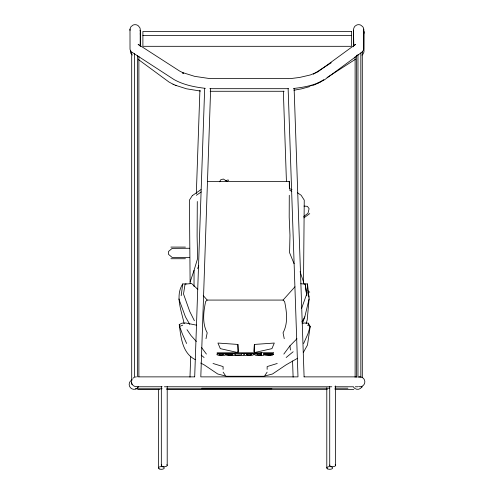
<?xml version="1.0" encoding="UTF-8"?>
<svg xmlns="http://www.w3.org/2000/svg" width="494" height="494" viewBox="0 0 494 494"><rect width="100%" height="100%" fill="white"/><g stroke="black" fill="none" stroke-linecap="round" stroke-linejoin="round"><path stroke-width="0.74" d="M194.031 286.471L194.056 270.311L197.612 258.498L197.106 236.206L197.291 201.49M223.097 369.364L223.115 366.585L213.019 363.479M289.28 195.266L289.194 217.224L289.972 235.187L289.583 252.724L294.072 263.728M303.514 283.581L304.248 200.126L301.142 195.26L297.4 192.697M353.42 36.747C353.784 32.944 351.987 26.843 356.742 25.009A5.212 5.131 0 0 1 360.676 25.089L362.75 26.701L363.399 27.837A4.989 4.909 0 0 1 363.318 31.653M353.426 46.763L353.5 40.946M189.98 377.126L190.703 356.31M196.334 193.605L199.909 90.272M194.692 376.854L204.67 88.457M210.654 88.58L200.805 376.873L297.987 376.873L288.132 88.58M304.02 283.902L307.515 283.939L306.774 295.733L305.181 284.093L300.784 283.747M254.367 344.435L253.805 351.481L254.923 352.45L271.922 348.647L274.3 343.046L254.367 344.435L254.367 352.697M307.515 283.939L309.102 298.938L307.194 320.013L306.107 323.663M181.181 295.733L182.737 283.939L186.232 283.902M184.138 323.663C181.564 310.948 174.913 295.925 182.737 283.939M205.998 338.705L207.196 332.814C201.997 323.187 203.516 311.794 205.646 301.507L207.196 300.074L283.05 300.074L284.606 301.507C286.736 311.794 288.249 323.187 283.05 332.814L284.248 338.705M302.359 323.768L304.792 316.858L309.102 298.938M205.411 88.34C194.617 87.098 183.638 84.925 174.061 79.571L131.101 51.672L130.021 49.4L129.99 29.127L130.941 26.725L133.016 25.101A5.212 5.131 0 0 1 136.943 25.003L138.122 25.626L139.796 27.633A4.989 4.909 0 0 1 140.21 30.177L140.21 46.38M190.159 283.581L190.11 282.043L194.056 270.311M301.519 308.627L306.737 293.967M197.631 268.538L198.755 265.784M219.744 181.792L220.522 179.902L223.269 179.007L227.339 181.508M303.631 343.491L307.898 333.925L310.189 326.417L308.287 323.156L304.409 323.002L302.204 323.558M303.458 352.234L307.49 345.022L310.189 326.417L307.515 325.163M301.927 321.884L304.792 316.858M192.53 195.26L189.424 200.126L190.11 282.043M264.938 375.409L267.118 372.155M283.828 354.081L289.953 345.825L296.95 338.761M283.05 300.074L294.955 286.792M354.599 45.182L355.563 44.33L317.636 72.001L310.269 74.971L299.617 77.447L290.787 78.565L209.623 78.565L194.624 76.348L182.36 72.495M361.923 55.093L362.899 54.254L363.979 51.981L364.01 31.715M286.156 357.52L293.146 351.759M132.88 378.324L133.905 377.54M303.699 216.477L307.984 213.322L309.102 208.678L307.404 206.344L304.001 206.078M303.878 217.879L309.757 213.606M192.833 195.291L200.996 189.597M196.322 195.297L201.225 191.95M297.592 358.255L285.952 364.936L272.515 373.989L263.771 376.261L226.474 376.261L217.737 373.989L204.294 364.936L200.688 363.034M331.258 62.757L313.252 74.248M323.817 79.658L317.951 83.239L312.541 85.616M327.047 77.577L355.464 59.255M195.235 359.626C182.23 353.056 181.008 337.569 179.242 324.583L181.959 323.156L185.843 323.002L196.711 325.213M293.498 88.475C304.329 87.302 315.413 85.172 324.885 79.528L362.627 51.629L363.695 49.344L363.72 29.103M317.901 82.992L318.772 82.615M320.081 82.041L321.007 81.64M186.615 343.491L182.348 333.925L179.631 326.417L182.737 325.163M225.394 180.804L228.16 179.902L228.438 180.767M310.041 86.512L301.587 88.834L293.961 90.229M277.227 363.479L267.131 366.585L267.149 369.364M182.558 73.625L183.552 73.334M135.097 377.039L136.486 376.873M358.613 377.039L361.176 377.039A4.952 4.952 0 0 1 364.671 383.103A4.952 4.952 0 0 1 358.613 386.604M189.634 248.26L172.165 248.365L168.528 251.465L168.528 254.354L172.165 257.454L189.634 257.559M142.896 35.475L351.438 35.475M209.845 88.685L288.471 88.685M210.154 91.273L284.155 91.273M207.357 181.533L289.379 181.533L289.379 188.535L292.016 189.647M170.887 247.093L185.429 247.093M170.887 258.726L185.429 258.726M138.586 376.873L194.537 376.873M304.026 376.873L356.254 376.873M358.977 376.873L359.891 376.873M132.658 384.301L131.7 384.301L131.7 382.757M138.697 386.771L162.106 386.771M164.403 386.771L331.82 386.771M334.846 386.771L353.049 386.771M355.291 386.771L357.835 386.771M361.46 386.882L362.3 386.882M201.719 388.216L329.442 388.216M334.827 388.216L347.912 388.216M135.387 388.778L162.125 388.778M166.706 388.778L271.867 388.778M137.746 389.358L159.908 389.358M166.713 389.358L327.3 389.358M334.951 389.358L353.84 389.358M237.88 344.435L217.947 343.046L220.324 348.647L237.318 352.45L238.435 351.481L237.88 344.435L237.88 352.697M200.502 91.063L186.528 88.809L175.228 85.203M310.596 85.369L311.591 85.66M138.474 59.57L169.115 82.115L173.919 84.628M172.993 84.227L176.099 85.579M183.262 72.884L179.588 71.031L138.122 44.299L139.098 45.139M289.379 189.857L291.831 191.53M307.923 290.88L309.757 292.22M201.175 355.118L204.09 357.52M132.343 55.062L130.682 53.148L130.28 50.654M196.365 341.478L190.968 335.5L187.004 329.702M197.81 289.398L191.666 283.568L185.065 284.093L183.509 293.967L189.727 311.418L194.383 320.711M203.244 295.579L207.196 300.074M201.608 347.597L206.418 354.081M223.134 372.155L225.313 375.409M189.752 324.397L185.454 316.858L178.853 298.938M289.379 181.533L289.243 181.236L289.379 188.535M300.08 271.688L303.557 282.043M308.287 323.156L308.713 324.583M307.984 292.497L309.102 297.141M179.242 324.583L179.631 326.417M305.181 284.093L306.373 292.819M289.953 345.825L290.429 350.042M294.121 88.457L304.1 376.854M283.346 91.168L286.427 181.354M292.559 360.96L293.115 377.15M129.99 29.127L130.021 30.43M362.3 51.642L362.3 377.638M360.83 52.914L360.83 377.36M357.971 54.451L357.971 377.367M356.545 55.223L356.545 377.36M355.118 56.767L355.118 377.36M353.79 45.88L353.5 30.202L353.5 46.516M335.599 385.9L335.599 465.373M329.72 386.672L329.72 465.373M326.793 387.716L326.793 467.96M167.207 386.672L167.207 465.373M161.328 386.672L161.328 465.373M158.401 389.26L158.401 467.96M140.5 32.789L140.5 46.14M138.882 56.267L138.882 376.866M137.456 55.495L137.456 376.866M134.559 53.679L134.559 377.367M131.7 52.142L131.7 380.448M166.811 464.706A2.939 1.34 0 0 1 164.267 466.713A2.939 1.34 0 0 1 161.723 464.706M335.204 464.706A2.939 1.34 0 0 1 333.042 466.7A2.939 1.34 0 0 1 329.819 465.027M137.659 386.604A4.952 4.952 0 0 1 132.096 379.349M361.904 386.882A4.952 4.952 0 0 1 353.334 386.882M138.264 386.598A4.36 3.31 -90 0 1 137.042 388.198M140.098 30.239A4.989 4.909 0 0 1 140.179 34.049M138.394 386.882A4.952 4.952 0 0 1 130.607 387.907A4.952 4.952 0 0 1 131.632 380.121M363.695 30.455A4.989 4.909 0 0 1 363.596 34.265M273.417 352.815L273.417 353.278L264.08 353.278L264.08 352.815L273.417 352.815M241.591 353.506L241.547 354.754C236.453 354.846 231.211 356.279 226.178 354.853C223.263 355.81 219.756 356.044 216.909 354.735L217.057 354.155L220.058 353.543L223.887 353.611L225.486 353.951L226.178 354.853L229.698 355.069L232.186 355.013L232.977 354.334L226.24 354.186L226.968 353.821A6.965 2.248 0 0 1 233.217 353.618L234.736 353.97L235.28 354.501L234.94 354.927L235.694 355.223L243.721 355.557L243.721 353.506L241.591 353.506M273.392 354.322L272.237 355.254L269.113 355.6L264.389 354.908L271.008 354.791L264.167 354.754L264.167 354.291L265.247 353.821L267.069 353.55L270.533 353.55L272.978 354.142L266.328 354.322L273.392 354.322M261.437 352.673L261.27 354.235L261.721 355.563L263.432 355.544L263.432 352.704L261.437 352.673M261.382 353.655L261.27 354.235L257.917 354.013L256.608 354.464L258.825 355.118L261.326 354.803L261.666 355.322A5.434 1.754 0 0 1 255.867 355.359L254.28 354.531L256.04 353.667L261.382 353.655M219.163 354.34L219.521 354.865L220.695 355.1L224.004 354.544L222.047 353.988L219.163 354.34M251.607 354.377L250.754 354.976L247.969 355.044L246.833 354.822L246.605 353.482L244.555 353.482L244.555 355.581L251.835 355.458L253.823 354.686L252.965 353.803L251.094 353.513L246.487 353.772L246.549 354.359L249.217 353.982L251.607 354.377M351.438 31.455L142.896 31.455L142.896 46.313L351.438 46.313L351.438 31.455M260.813 352.852L217.094 352.864L217.107 353.29L260.813 353.29L260.813 352.852M159.259 468.911A2.939 1.34 0 0 0 164.181 468.306A2.939 1.34 0 0 0 160.581 466.669A2.939 1.34 0 0 0 159.259 468.911M327.658 468.911A2.939 1.34 0 0 0 332.573 468.306A2.939 1.34 0 0 0 328.973 466.669A2.939 1.34 0 0 0 327.658 468.911"/></g></svg>
